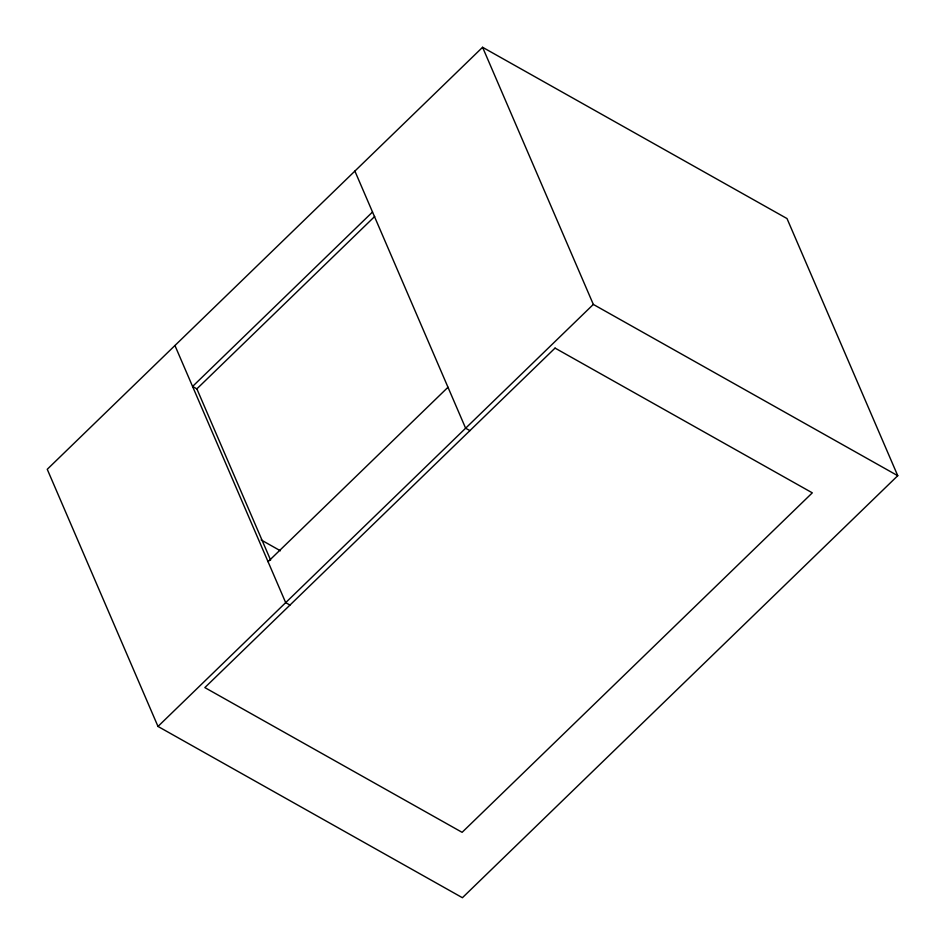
<?xml version="1.0" encoding="UTF-8"?>
<svg xmlns="http://www.w3.org/2000/svg" width="945" height="945" viewBox="0 0 945 945"><rect width="100%" height="100%" fill="white"/><g stroke="black" fill="none" stroke-linecap="round" stroke-linejoin="round"><path stroke-width="1.42" d="M482.588 47.285L47.25 469.299L157.992 726.445L462.412 897.715L897.75 475.701L787.008 218.555L482.588 47.285L593.33 304.42L897.75 475.701M372.519 212.023L192.579 386.458L196.867 388.867L270.601 560.078M196.867 388.867L374.692 216.476M268.049 561.708L448.001 387.261M157.992 726.445L593.33 304.42M469.913 430.625L465.625 428.215L354.883 171.069M261.139 539.938L280.429 550.793M289.973 605.06L285.685 602.65L174.943 345.516M555.046 348.091L204.841 687.594L462.105 832.332L812.31 492.841L555.046 348.091"/></g></svg>
